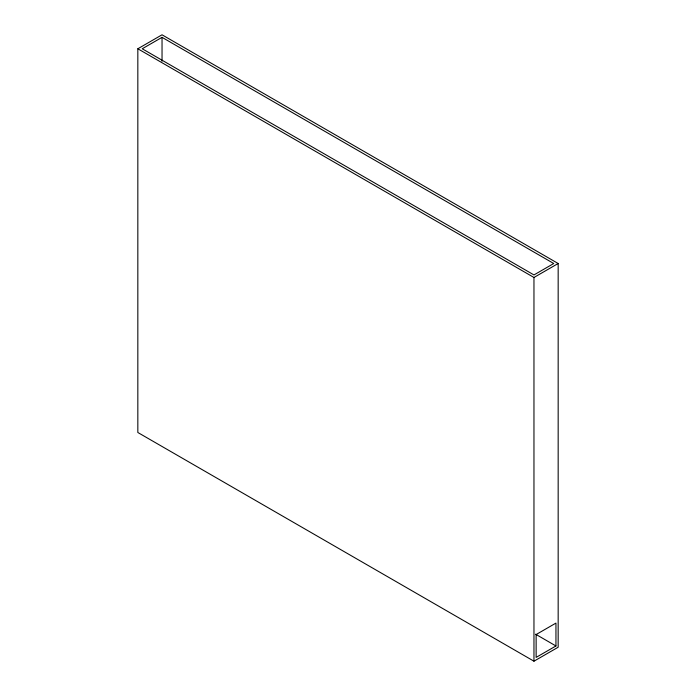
<?xml version="1.0" encoding="UTF-8"?>
<svg xmlns="http://www.w3.org/2000/svg" width="696" height="696" viewBox="0 0 696 696"><rect width="100%" height="100%" fill="white"/><g stroke="black" fill="none" stroke-linecap="round" stroke-linejoin="round"><path stroke-width="1.04" d="M137.834 48.772L162.037 34.8L558.166 263.506L558.166 647.228L533.962 661.2L137.834 432.494L137.834 48.772L533.962 277.478L558.166 263.506M162.037 37.34L142.236 48.772L533.962 274.937L553.746 263.514L162.037 37.34L162.037 61.231M555.947 645.966L536.138 657.398L536.138 634.534L555.947 623.094L555.947 645.966L535.572 634.187M533.962 277.478L533.962 661.2"/></g></svg>
